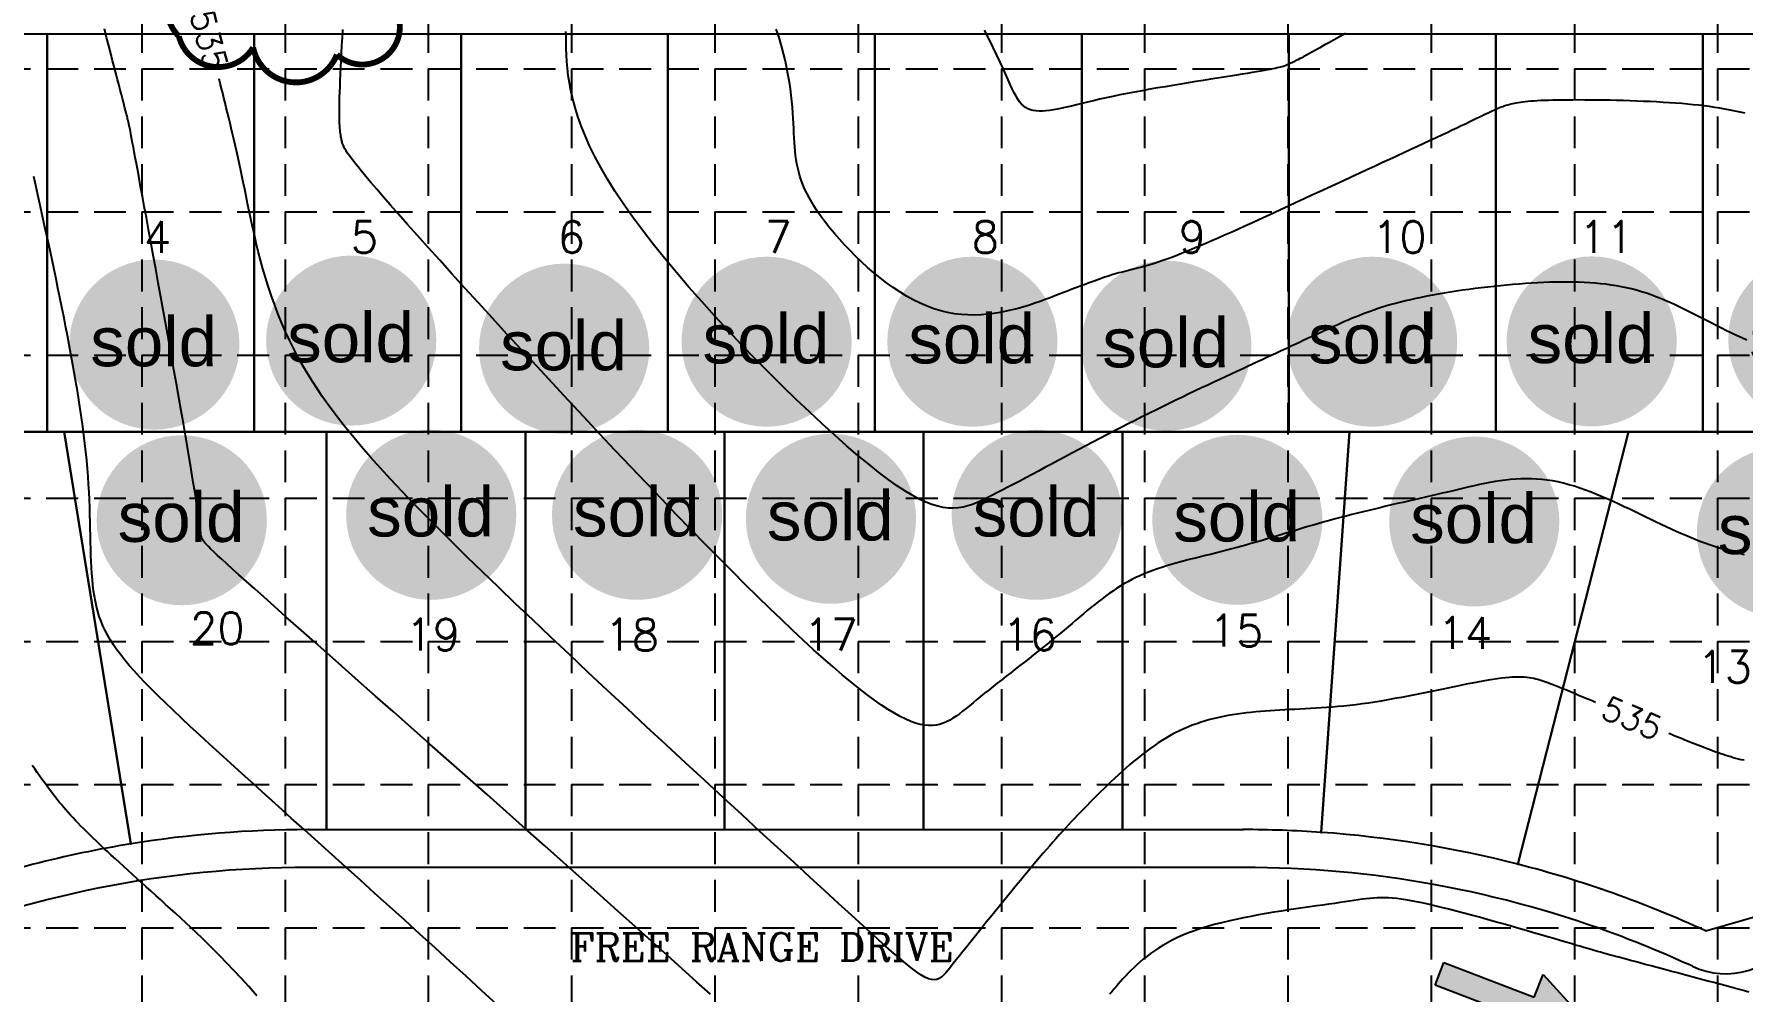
# Model space of a CAD drawing. Header units: inches. Extents: x -2116 to 192, y -2317 to -873.
# Drawn here: x -1420.9 to -991.5, y -1610.9 to -1370.1 of the extents above; entities that cross this region are included whole.
import ezdxf
from ezdxf.enums import TextEntityAlignment as Align

# ---------------------------------------------------------------- set-up
doc = ezdxf.new("R2010")
doc.units = ezdxf.units.IN
doc.header["$LTSCALE"] = 40
doc.header["$MEASUREMENT"] = 0
doc.linetypes.add('DAM', pattern=[0.5, 0.2, -0.1, 0.2])
doc.linetypes.add('DASHED', pattern=[0.75, 0.5, -0.25])
for name, color, linetype in [('1-BC', 7, 'Continuous'), ('1-DAM_TEXT', 7, 'DAM'), ('1-LOTS', 7, 'Continuous'), ('BASE', 7, 'Continuous'), ('grid', 9, 'Continuous'), ('TOPO100_CON', 9, 'Continuous'), ('TOPO100_ICON', 9, 'Continuous')]:
    doc.layers.add(name, color=color, linetype=linetype)
doc.styles.add('PAD_LABEL', font='romanc')
doc.styles.add('ryland', font='ARIAL.TTF', dxfattribs={"height": 25})
doc.styles.add('SEG_LABEL08', font='simplex1')

# ---------------------------------------------------------------- blocks, each defined once
blk = doc.blocks.new('TF')
for p, q in [((0.1612, 0.0201), (0.1612, 0.0601)), ((0.1612, 0.0601), (0.2812, 0.0001)), ((0.0012, -0.0199), (0.0012, 0.0201)), ((0.0012, 0.0201), (0.1612, 0.0201)), ((0.1612, -0.0599), (0.2812, 0.0001)), ((0.1612, -0.0199), (0.0012, -0.0199)), ((0.1612, -0.0199), (0.1612, -0.0599))]:
    blk.add_line(p, q)
for points in [[(0.1612, -0.0599), (0.1612, 0.0601), (0.2812, 0.0001), (0.1612, 0.0601)], [(0.0012, 0.0201), (0.0012, -0.0199), (0.1612, 0.0201), (0.1612, -0.0199)]]:
    blk.add_solid(points)
blk = doc.blocks.new('arrow')
at = {"xscale": 192.0000000000001, "yscale": 192, "zscale": 192, "rotation": 89.54514789520785}
blk.add_blockref('TF', (-0.41, -54), dxfattribs=at)
blk = doc.blocks.new('Sold')
h = blk.add_hatch(color=7)
h.paths.add_polyline_path([(38.78, 18.77, 1), (0.52, 18.77, 1)])
h.paths.add_polyline_path([(2.42, 10.89), (36.59, 10.89), (36.59, 27.86), (2.42, 27.86)], flags=24)
at = {"layer": 'BASE', "color": 7, "style": 'ryland'}
blk.add_text('sold', height=11.127, dxfattribs=at).set_placement((19.5, 13.9), align=Align.CENTER)

msp = doc.modelspace()

# ---------------------------------------------------------------- linework, layer by layer
at = {"layer": '1-BC', "linetype": 'Continuous'}
msp.add_line((-1117.09, -1579.62), (-1352.07, -1579.62), dxfattribs=at)
for centre, radius, start, end in [((-1352.07, -1848.12), 268.5, 90, 112.525), ((-1117.09, -1848.12), 268.5, 69.2509, 90), ((-1117.09, -1848.12), 268.5, 65.1408, 69.2509), ((-995.81, -1586.35), 20, 245.1408, 327.4012)]:
    msp.add_arc(centre, radius, start, end, dxfattribs=at)
at = {"layer": '1-LOTS', "linetype": 'Continuous', "flags": 128}
for points in [[(-1417.67, -1370.12), (-1437.73, -1370.12)], [(-1417.67, -1470.12), (-1417.67, -1370.12)], [(-1417.67, -1370.12), (-1417.67, -1470.12)], [(-1365.66, -1370.12), (-1417.67, -1370.12)], [(-1365.66, -1370.12), (-1365.66, -1470.12)], [(-1365.66, -1470.12), (-1365.66, -1370.12)], [(-1313.65, -1370.12), (-1365.66, -1370.12)], [(-1313.65, -1470.12), (-1313.65, -1370.12)], [(-1313.65, -1370.12), (-1313.65, -1470.12)], [(-1261.64, -1370.12), (-1313.65, -1370.12)], [(-1209.63, -1370.12), (-1261.64, -1370.12)], [(-1261.64, -1470.12), (-1261.64, -1370.12)], [(-1261.64, -1370.12), (-1261.64, -1470.12)], [(-1209.63, -1470.12), (-1209.63, -1370.12)], [(-1209.63, -1370.12), (-1209.63, -1470.12)], [(-1157.61, -1370.12), (-1209.63, -1370.12)], [(-1157.61, -1470.12), (-1157.61, -1370.12)], [(-1157.61, -1370.12), (-1157.61, -1470.12)], [(-1105.6, -1370.12), (-1157.61, -1370.12)], [(-1105.6, -1470.12), (-1105.6, -1370.12)], [(-1105.6, -1370.12), (-1105.6, -1470.12)], [(-1053.59, -1370.12), (-1105.6, -1370.12)], [(-1053.59, -1470.12), (-1053.59, -1370.12)], [(-1053.59, -1370.12), (-1053.59, -1470.12)], [(-1001.58, -1370.12), (-1053.59, -1370.12)], [(-1001.58, -1370.12), (-1001.58, -1470.12)], [(-1001.58, -1470.12), (-1001.58, -1370.12)], [(-948.82, -1370.12), (-1001.58, -1370.12)], [(-1437.73, -1470.12), (-1417.67, -1470.12)], [(-1413.42, -1470.12), (-1437.73, -1470.12)], [(-1417.67, -1470.12), (-1365.66, -1470.12)], [(-1396.61, -1573.71), (-1413.42, -1470.12)], [(-1413.42, -1470.12), (-1396.61, -1573.71)], [(-1347.46, -1470.12), (-1413.42, -1470.12)], [(-1365.66, -1470.12), (-1313.65, -1470.12)], [(-1347.46, -1570.12), (-1347.46, -1470.12)], [(-1347.46, -1470.12), (-1347.46, -1570.12)], [(-1297.46, -1470.12), (-1347.46, -1470.12)], [(-1313.65, -1470.12), (-1261.64, -1470.12)], [(-1297.46, -1570.12), (-1297.46, -1470.12)], [(-1297.46, -1470.12), (-1297.46, -1570.12)], [(-1247.46, -1470.12), (-1297.46, -1470.12)], [(-1261.64, -1470.12), (-1209.63, -1470.12)], [(-1197.46, -1470.12), (-1247.46, -1470.12)], [(-1247.46, -1570.12), (-1247.46, -1470.12)], [(-1247.46, -1470.12), (-1247.46, -1570.12)], [(-1209.63, -1470.12), (-1157.61, -1470.12)], [(-1197.46, -1570.12), (-1197.46, -1470.12)], [(-1197.46, -1470.12), (-1197.46, -1570.12)], [(-1147.46, -1470.12), (-1197.46, -1470.12)], [(-1157.61, -1470.12), (-1105.6, -1470.12)], [(-1090.34, -1470.12), (-1147.46, -1470.12)], [(-1147.46, -1470.12), (-1147.46, -1570.12)], [(-1147.46, -1570.12), (-1147.46, -1470.12)], [(-1105.6, -1470.12), (-1053.59, -1470.12)], [(-1097.46, -1570.81), (-1090.34, -1470.12)], [(-1090.34, -1470.12), (-1097.46, -1570.81)], [(-1020.27, -1470.12), (-1090.34, -1470.12)], [(-1053.59, -1470.12), (-1001.58, -1470.12)], [(-1048.11, -1578.81), (-1020.27, -1470.12)], [(-1020.27, -1470.12), (-1048.11, -1578.81)], [(-940.81, -1470.12), (-1020.27, -1470.12)], [(-1001.58, -1470.12), (-940.81, -1470.12)], [(-1352.07, -1570.12), (-1347.46, -1570.12)], [(-1347.46, -1570.12), (-1297.46, -1570.12)], [(-1297.46, -1570.12), (-1247.46, -1570.12)], [(-1247.46, -1570.12), (-1197.46, -1570.12)], [(-1197.46, -1570.12), (-1147.46, -1570.12)], [(-1147.46, -1570.12), (-1117.09, -1570.12)], [(-1000.87, -1595.58), (-986.59, -1591.43)]]:
    msp.add_lwpolyline(points, dxfattribs=at)
at = {"layer": '1-LOTS', "linetype": 'Continuous'}
for centre, start, end in [((-1352.07, -1848.12), 90, 99.2195), ((-1117.09, -1848.12), 85.9519, 90), ((-1117.09, -1848.12), 75.633, 85.9519), ((-1352.07, -1848.12), 99.2195, 109.5384), ((-1117.09, -1848.12), 65.2886, 75.633)]:
    msp.add_arc(centre, 278, start, end, dxfattribs=at)
for p in [(-1417.67, -1370.12), (-1365.66, -1370.12), (-1313.65, -1370.12), (-1261.64, -1370.12), (-1209.63, -1370.12), (-1157.61, -1370.12), (-1105.6, -1370.12), (-1053.59, -1370.12), (-1001.58, -1370.12), (-1417.67, -1470.12), (-1413.42, -1470.12), (-1365.66, -1470.12), (-1347.46, -1470.12), (-1313.65, -1470.12), (-1297.46, -1470.12), (-1261.64, -1470.12), (-1247.46, -1470.12), (-1209.63, -1470.12), (-1197.46, -1470.12), (-1157.61, -1470.12), (-1147.46, -1470.12), (-1105.6, -1470.12), (-1090.34, -1470.12), (-1053.59, -1470.12), (-1020.27, -1470.12), (-1001.58, -1470.12), (-1352.07, -1570.12), (-1347.46, -1570.12), (-1297.46, -1570.12), (-1247.46, -1570.12), (-1197.46, -1570.12), (-1147.46, -1570.12), (-1117.09, -1570.12), (-1097.46, -1570.81), (-1396.61, -1573.71), (-1048.11, -1578.81), (-1000.87, -1595.58)]:
    msp.add_point(p, dxfattribs=at)
at = {"layer": 'BASE', "color": 170, "const_width": 1.46}
msp.add_lwpolyline([(-1368.13, -1347.59, 0.520567), (-1368.13, -1347.59, 0.765195), (-1384.47, -1355.81, 0.417879), (-1384.57, -1370.61, 0.6649), (-1365.9, -1373.46, 0.744833), (-1344.85, -1375.23, 0.975642), (-1331.73, -1361.68, 0.520567), (-1335, -1345.36, 0.520567), (-1346.97, -1346.44, 0.540264), (-1368.13, -1347.59)], format="xyb", close=True, dxfattribs=at)
at = {"layer": 'grid', "color": 8, "linetype": 'DASHED', "ltscale": 0.4}
for p, q in [((-1393.87, -910.78), (-1393.87, -2278.78)), ((-1357.87, -910.78), (-1357.87, -2278.78)), ((-1321.87, -910.78), (-1321.87, -2278.78)), ((-1285.87, -910.78), (-1285.87, -2278.78)), ((-1249.87, -910.78), (-1249.87, -2278.78)), ((-1213.87, -910.78), (-1213.87, -2278.78)), ((-1177.87, -910.78), (-1177.87, -2278.78)), ((-1141.87, -910.78), (-1141.87, -2278.78)), ((-1105.87, -910.78), (-1105.87, -2278.78)), ((-1069.87, -910.78), (-1069.87, -2278.78)), ((-1033.87, -910.78), (-1033.87, -2278.78)), ((-997.87, -910.78), (-997.87, -2278.78)), ((-2077.87, -1378.78), (154.13, -1378.78)), ((-2077.87, -1414.78), (154.13, -1414.78)), ((-2077.87, -1450.78), (154.13, -1450.78)), ((-2077.87, -1486.78), (154.13, -1486.78)), ((-2077.87, -1522.78), (154.13, -1522.78)), ((-2077.87, -1558.78), (154.13, -1558.78)), ((-2077.87, -1594.78), (154.13, -1594.78))]:
    msp.add_line(p, q, dxfattribs=at)
at = {"layer": 'TOPO100_CON', "color": 35, "linetype": 'Continuous'}
for points in [[(-1250.96, -1611.53), (-1254.44, -1608.4), (-1258.07, -1605.13), (-1261.86, -1601.72), (-1265.8, -1598.16), (-1269.92, -1594.46), (-1274.21, -1590.62), (-1278.64, -1586.65), (-1283.2, -1582.58), (-1287.87, -1578.42), (-1292.61, -1574.2), (-1297.42, -1569.93), (-1302.25, -1565.63), (-1307.1, -1561.33), (-1311.94, -1557.05), (-1316.74, -1552.79), (-1321.48, -1548.6), (-1326.14, -1544.48), (-1330.69, -1540.45), (-1335.12, -1536.53), (-1339.39, -1532.75), (-1343.49, -1529.13), (-1347.39, -1525.68), (-1351.07, -1522.42), (-1354.51, -1519.38), (-1357.67, -1516.58), (-1360.56, -1514.02), (-1363.16, -1511.7), (-1365.5, -1509.61), (-1367.6, -1507.74), (-1369.46, -1506.07), (-1371.1, -1504.59), (-1372.53, -1503.28), (-1373.77, -1502.14), (-1374.84, -1501.15), (-1375.74, -1500.3), (-1376.49, -1499.57), (-1377.11, -1498.95), (-1377.61, -1498.43), (-1378, -1498), (-1378.3, -1497.64), (-1378.52, -1497.34), (-1378.68, -1497.08), (-1378.79, -1496.86), (-1378.86, -1496.66), (-1378.91, -1496.46), (-1378.96, -1496.27), (-1379, -1496.05), (-1379.03, -1495.81), (-1379.07, -1495.52), (-1379.12, -1495.19), (-1379.16, -1494.8), (-1379.22, -1494.33), (-1379.29, -1493.78), (-1379.37, -1493.13), (-1379.47, -1492.38), (-1379.59, -1491.51), (-1379.73, -1490.52), (-1379.9, -1489.38), (-1380.09, -1488.09), (-1380.31, -1486.64), (-1380.56, -1485.02), (-1380.85, -1483.21), (-1381.18, -1481.2), (-1381.54, -1478.99), (-1381.95, -1476.56), (-1382.4, -1473.91), (-1382.89, -1471.05), (-1383.42, -1468.01), (-1383.98, -1464.81), (-1384.57, -1461.47), (-1385.18, -1458.02), (-1385.81, -1454.48), (-1386.46, -1450.87), (-1387.11, -1447.22), (-1387.77, -1443.54), (-1388.43, -1439.88), (-1389.09, -1436.23), (-1389.74, -1432.64), (-1390.38, -1429.12), (-1391.01, -1425.69), (-1391.61, -1422.39), (-1392.19, -1419.22), (-1392.73, -1416.22), (-1393.25, -1413.41), (-1393.72, -1410.81), (-1394.16, -1408.44), (-1394.55, -1406.3), (-1394.91, -1404.36), (-1395.23, -1402.63), (-1395.51, -1401.08), (-1395.77, -1399.71), (-1395.99, -1398.51), (-1396.19, -1397.46), (-1396.36, -1396.55), (-1396.51, -1395.77), (-1396.63, -1395.1), (-1396.74, -1394.55), (-1396.83, -1394.09), (-1396.9, -1393.71), (-1396.96, -1393.41), (-1397.01, -1393.16), (-1397.05, -1392.96), (-1397.09, -1392.8), (-1397.12, -1392.66), (-1397.15, -1392.54), (-1397.17, -1392.42), (-1397.2, -1392.29), (-1397.23, -1392.16), (-1397.27, -1392), (-1397.31, -1391.82), (-1397.37, -1391.6), (-1397.43, -1391.35), (-1397.5, -1391.06), (-1397.59, -1390.71), (-1397.69, -1390.3), (-1397.81, -1389.83), (-1397.95, -1389.29), (-1398.11, -1388.67), (-1398.29, -1387.97), (-1398.5, -1387.18), (-1398.73, -1386.28), (-1398.99, -1385.29), (-1399.28, -1384.18), (-1399.6, -1382.96), (-1399.96, -1381.61), (-1400.35, -1380.13), (-1400.77, -1378.53), (-1401.22, -1376.8), (-1401.69, -1374.96), (-1402.19, -1373.01), (-1402.72, -1370.94), (-1403.26, -1368.78)], [(-991.13, -1501.02), (-992.44, -1500.71), (-993.73, -1500.38), (-994.99, -1500.04), (-996.24, -1499.68), (-997.47, -1499.31), (-998.69, -1498.92), (-999.9, -1498.51), (-1001.1, -1498.08), (-1002.3, -1497.64), (-1003.49, -1497.17), (-1004.69, -1496.69), (-1005.89, -1496.19), (-1007.1, -1495.68), (-1008.31, -1495.14), (-1009.54, -1494.58), (-1010.78, -1494.01), (-1012.04, -1493.41), (-1013.32, -1492.8), (-1014.62, -1492.17), (-1015.93, -1491.53), (-1017.26, -1490.87), (-1018.61, -1490.22), (-1019.96, -1489.56), (-1021.33, -1488.91), (-1022.71, -1488.26), (-1024.09, -1487.62), (-1025.48, -1487), (-1026.87, -1486.4), (-1028.27, -1485.82), (-1029.66, -1485.26), (-1031.06, -1484.74), (-1032.46, -1484.25), (-1033.85, -1483.79), (-1035.23, -1483.38), (-1036.61, -1483.01), (-1037.98, -1482.7), (-1039.34, -1482.43), (-1040.69, -1482.22), (-1042.02, -1482.07), (-1043.35, -1481.96), (-1044.67, -1481.91), (-1045.99, -1481.9), (-1047.3, -1481.93), (-1048.6, -1482), (-1049.9, -1482.11), (-1051.2, -1482.25), (-1052.5, -1482.42), (-1053.8, -1482.62), (-1055.1, -1482.85), (-1056.4, -1483.1), (-1057.71, -1483.37), (-1059.02, -1483.65), (-1060.34, -1483.95), (-1061.67, -1484.26), (-1063.01, -1484.58), (-1064.36, -1484.9), (-1065.72, -1485.22), (-1067.09, -1485.55), (-1068.47, -1485.87), (-1069.87, -1486.19), (-1071.27, -1486.52), (-1072.68, -1486.84), (-1074.1, -1487.17), (-1075.52, -1487.49), (-1076.95, -1487.82), (-1078.38, -1488.15), (-1079.82, -1488.48), (-1081.25, -1488.82), (-1082.69, -1489.16), (-1084.12, -1489.5), (-1085.55, -1489.84), (-1086.98, -1490.19), (-1088.4, -1490.54), (-1089.82, -1490.9), (-1091.22, -1491.26), (-1092.62, -1491.63), (-1094.01, -1492), (-1095.39, -1492.38), (-1096.76, -1492.76), (-1098.12, -1493.15), (-1099.47, -1493.54), (-1100.81, -1493.93), (-1102.15, -1494.33), (-1103.47, -1494.72), (-1104.79, -1495.12), (-1106.1, -1495.52), (-1107.41, -1495.91), (-1108.71, -1496.31), (-1110.01, -1496.7), (-1111.3, -1497.08), (-1112.58, -1497.47), (-1113.87, -1497.84), (-1115.15, -1498.21), (-1116.43, -1498.58), (-1117.7, -1498.94), (-1118.98, -1499.29), (-1120.25, -1499.63), (-1121.53, -1499.96), (-1122.8, -1500.28), (-1124.07, -1500.6), (-1125.34, -1500.91), (-1126.6, -1501.22), (-1127.85, -1501.53), (-1129.1, -1501.84), (-1130.34, -1502.15), (-1131.57, -1502.47), (-1132.78, -1502.79), (-1133.99, -1503.12), (-1135.18, -1503.46), (-1136.36, -1503.81), (-1137.52, -1504.18), (-1138.66, -1504.56), (-1139.79, -1504.95), (-1140.89, -1505.37), (-1141.98, -1505.8), (-1143.04, -1506.26), (-1144.08, -1506.74), (-1145.09, -1507.25), (-1146.09, -1507.78), (-1147.06, -1508.33), (-1148.02, -1508.91), (-1148.96, -1509.51), (-1149.89, -1510.13), (-1150.81, -1510.78), (-1151.73, -1511.44), (-1152.64, -1512.13), (-1153.54, -1512.84), (-1154.45, -1513.56), (-1155.37, -1514.3), (-1156.29, -1515.06), (-1157.22, -1515.83), (-1158.16, -1516.63), (-1159.11, -1517.43), (-1160.08, -1518.25), (-1161.07, -1519.09), (-1162.08, -1519.94), (-1163.11, -1520.8), (-1164.17, -1521.67), (-1165.26, -1522.56), (-1166.36, -1523.45), (-1167.48, -1524.35), (-1168.61, -1525.25), (-1169.76, -1526.16), (-1170.91, -1527.06), (-1172.06, -1527.97), (-1173.22, -1528.88), (-1174.37, -1529.78), (-1175.51, -1530.68), (-1176.65, -1531.57), (-1177.77, -1532.45), (-1178.88, -1533.32), (-1179.96, -1534.17), (-1181.03, -1535.02), (-1182.06, -1535.84), (-1183.07, -1536.65), (-1184.04, -1537.44), (-1184.98, -1538.21), (-1185.88, -1538.96), (-1186.75, -1539.67), (-1187.6, -1540.36), (-1188.42, -1541), (-1189.23, -1541.59), (-1190.04, -1542.13), (-1190.85, -1542.62), (-1191.67, -1543.04), (-1192.51, -1543.39), (-1193.37, -1543.66), (-1194.25, -1543.85), (-1195.18, -1543.95), (-1196.15, -1543.96), (-1197.17, -1543.86), (-1198.25, -1543.66), (-1199.4, -1543.35), (-1200.61, -1542.92), (-1201.91, -1542.37), (-1203.29, -1541.68), (-1204.76, -1540.86), (-1206.33, -1539.9), (-1208.01, -1538.8), (-1209.78, -1537.55), (-1211.65, -1536.17), (-1213.63, -1534.64), (-1215.71, -1532.97), (-1217.89, -1531.16), (-1220.17, -1529.2), (-1222.56, -1527.11), (-1225.05, -1524.87), (-1227.65, -1522.49), (-1230.35, -1519.97), (-1233.15, -1517.31), (-1236.07, -1514.51), (-1239.09, -1511.56), (-1242.21, -1508.48), (-1245.45, -1505.25), (-1248.79, -1501.89), (-1252.24, -1498.38), (-1255.8, -1494.73), (-1259.46, -1490.94), (-1263.22, -1487.03), (-1267.05, -1483.02), (-1270.94, -1478.93), (-1274.88, -1474.77), (-1278.83, -1470.57), (-1282.79, -1466.34), (-1286.74, -1462.11), (-1290.67, -1457.89), (-1294.55, -1453.7), (-1298.36, -1449.57), (-1302.1, -1445.51), (-1305.74, -1441.54), (-1309.27, -1437.68), (-1312.67, -1433.95), (-1315.92, -1430.37), (-1319, -1426.96), (-1321.91, -1423.73), (-1324.61, -1420.72), (-1327.1, -1417.93), (-1329.36, -1415.38), (-1331.39, -1413.06), (-1333.22, -1410.96), (-1334.85, -1409.08), (-1336.29, -1407.39), (-1337.56, -1405.88), (-1338.66, -1404.55), (-1339.61, -1403.37), (-1340.43, -1402.34), (-1341.11, -1401.45), (-1341.68, -1400.67), (-1342.15, -1400.01), (-1342.52, -1399.44), (-1342.82, -1398.96), (-1343.04, -1398.55), (-1343.21, -1398.19), (-1343.33, -1397.89), (-1343.42, -1397.62), (-1343.49, -1397.37), (-1343.55, -1397.14), (-1343.6, -1396.9), (-1343.66, -1396.65), (-1343.72, -1396.39), (-1343.78, -1396.11), (-1343.83, -1395.81), (-1343.89, -1395.48), (-1343.94, -1395.11), (-1343.99, -1394.7), (-1344.04, -1394.25), (-1344.08, -1393.74), (-1344.12, -1393.18), (-1344.15, -1392.56), (-1344.17, -1391.87), (-1344.19, -1391.11), (-1344.2, -1390.27), (-1344.2, -1389.35), (-1344.19, -1388.34), (-1344.18, -1387.23), (-1344.15, -1386.03), (-1344.11, -1384.72), (-1344.06, -1383.3), (-1343.99, -1381.78), (-1343.92, -1380.17), (-1343.84, -1378.46), (-1343.76, -1376.68), (-1343.66, -1374.83), (-1343.57, -1372.91), (-1343.47, -1370.93), (-1343.36, -1368.9)], [(-990.51, -1447.07), (-991.81, -1446.47), (-993.1, -1445.87), (-994.37, -1445.27), (-995.62, -1444.65), (-996.86, -1444.04), (-998.08, -1443.42), (-999.29, -1442.8), (-1000.49, -1442.19), (-1001.67, -1441.58), (-1002.85, -1440.97), (-1004.02, -1440.38), (-1005.19, -1439.79), (-1006.36, -1439.21), (-1007.52, -1438.65), (-1008.69, -1438.1), (-1009.85, -1437.57), (-1011.02, -1437.06), (-1012.2, -1436.57), (-1013.38, -1436.1), (-1014.58, -1435.66), (-1015.78, -1435.24), (-1017, -1434.86), (-1018.23, -1434.5), (-1019.47, -1434.17), (-1020.74, -1433.88), (-1022.02, -1433.61), (-1023.31, -1433.38), (-1024.62, -1433.17), (-1025.94, -1432.99), (-1027.29, -1432.84), (-1028.64, -1432.71), (-1030.02, -1432.61), (-1031.41, -1432.53), (-1032.81, -1432.47), (-1034.23, -1432.44), (-1035.67, -1432.42), (-1037.12, -1432.43), (-1038.59, -1432.45), (-1040.07, -1432.49), (-1041.57, -1432.55), (-1043.08, -1432.62), (-1044.61, -1432.71), (-1046.16, -1432.81), (-1047.72, -1432.93), (-1049.29, -1433.06), (-1050.88, -1433.2), (-1052.47, -1433.35), (-1054.06, -1433.51), (-1055.65, -1433.69), (-1057.25, -1433.87), (-1058.83, -1434.07), (-1060.41, -1434.28), (-1061.97, -1434.5), (-1063.53, -1434.72), (-1065.06, -1434.96), (-1066.57, -1435.21), (-1068.06, -1435.46), (-1069.53, -1435.72), (-1070.96, -1436), (-1072.36, -1436.28), (-1073.73, -1436.56), (-1075.05, -1436.86), (-1076.34, -1437.16), (-1077.58, -1437.47), (-1078.78, -1437.79), (-1079.94, -1438.11), (-1081.06, -1438.44), (-1082.15, -1438.77), (-1083.2, -1439.11), (-1084.22, -1439.46), (-1085.22, -1439.81), (-1086.19, -1440.16), (-1087.14, -1440.52), (-1088.06, -1440.89), (-1088.97, -1441.25), (-1089.86, -1441.63), (-1090.74, -1442), (-1091.61, -1442.38), (-1092.47, -1442.76), (-1093.32, -1443.15), (-1094.17, -1443.53), (-1095.01, -1443.92), (-1095.86, -1444.32), (-1096.71, -1444.71), (-1097.57, -1445.11), (-1098.43, -1445.51), (-1099.3, -1445.91), (-1100.19, -1446.32), (-1101.08, -1446.74), (-1101.99, -1447.16), (-1102.92, -1447.59), (-1103.86, -1448.03), (-1104.83, -1448.48), (-1105.81, -1448.94), (-1106.83, -1449.41), (-1107.86, -1449.89), (-1108.93, -1450.39), (-1110.03, -1450.89), (-1111.15, -1451.42), (-1112.31, -1451.96), (-1113.51, -1452.51), (-1114.74, -1453.09), (-1116.02, -1453.68), (-1117.33, -1454.29), (-1118.69, -1454.92), (-1120.08, -1455.56), (-1121.5, -1456.23), (-1122.97, -1456.91), (-1124.46, -1457.61), (-1125.98, -1458.33), (-1127.54, -1459.06), (-1129.12, -1459.81), (-1130.73, -1460.57), (-1132.36, -1461.35), (-1134.01, -1462.14), (-1135.68, -1462.95), (-1137.37, -1463.77), (-1139.07, -1464.61), (-1140.8, -1465.46), (-1142.53, -1466.32), (-1144.27, -1467.2), (-1146.03, -1468.08), (-1147.79, -1468.98), (-1149.56, -1469.89), (-1151.33, -1470.81), (-1153.1, -1471.74), (-1154.87, -1472.67), (-1156.63, -1473.6), (-1158.38, -1474.53), (-1160.12, -1475.46), (-1161.85, -1476.38), (-1163.55, -1477.29), (-1165.24, -1478.2), (-1166.9, -1479.09), (-1168.54, -1479.97), (-1170.14, -1480.82), (-1171.72, -1481.66), (-1173.25, -1482.48), (-1174.75, -1483.27), (-1176.21, -1484.03), (-1177.62, -1484.77), (-1178.98, -1485.47), (-1180.29, -1486.14), (-1181.56, -1486.77), (-1182.78, -1487.35), (-1183.97, -1487.87), (-1185.14, -1488.33), (-1186.3, -1488.71), (-1187.48, -1489), (-1188.67, -1489.2), (-1189.89, -1489.29), (-1191.15, -1489.26), (-1192.46, -1489.1), (-1193.84, -1488.8), (-1195.3, -1488.36), (-1196.85, -1487.75), (-1198.5, -1486.98), (-1200.27, -1486.03), (-1202.16, -1484.9), (-1204.18, -1483.56), (-1206.36, -1482.01), (-1208.7, -1480.25), (-1211.21, -1478.26), (-1213.9, -1476.03), (-1216.75, -1473.58), (-1219.75, -1470.93), (-1222.87, -1468.1), (-1226.1, -1465.1), (-1229.41, -1461.95), (-1232.78, -1458.67), (-1236.19, -1455.29), (-1239.62, -1451.81), (-1243.06, -1448.26), (-1246.47, -1444.65), (-1249.84, -1441), (-1253.16, -1437.34), (-1256.39, -1433.67), (-1259.51, -1430.03), (-1262.52, -1426.42), (-1265.38, -1422.86), (-1268.08, -1419.38), (-1270.6, -1415.99), (-1272.91, -1412.71), (-1275, -1409.55), (-1276.87, -1406.52), (-1278.55, -1403.61), (-1280.03, -1400.81), (-1281.34, -1398.14), (-1282.47, -1395.57), (-1283.46, -1393.11), (-1284.29, -1390.76), (-1285, -1388.5), (-1285.58, -1386.35), (-1286.05, -1384.29), (-1286.43, -1382.32), (-1286.72, -1380.44), (-1286.93, -1378.64), (-1287.08, -1376.93), (-1287.18, -1375.29), (-1287.24, -1373.72), (-1287.26, -1372.23), (-1287.27, -1370.81), (-1287.28, -1369.45)], [(-990.95, -1389.98), (-992.22, -1389.69), (-993.49, -1389.41), (-994.75, -1389.16), (-996.02, -1388.93), (-997.3, -1388.71), (-998.59, -1388.5), (-999.9, -1388.31), (-1001.23, -1388.14), (-1002.59, -1387.97), (-1003.99, -1387.82), (-1005.42, -1387.68), (-1006.89, -1387.55), (-1008.42, -1387.44), (-1009.98, -1387.33), (-1011.58, -1387.23), (-1013.21, -1387.13), (-1014.86, -1387.05), (-1016.53, -1386.98), (-1018.2, -1386.91), (-1019.89, -1386.85), (-1021.57, -1386.8), (-1023.24, -1386.76), (-1024.89, -1386.72), (-1026.53, -1386.69), (-1028.14, -1386.67), (-1029.71, -1386.66), (-1031.25, -1386.65), (-1032.73, -1386.64), (-1034.17, -1386.65), (-1035.54, -1386.66), (-1036.85, -1386.67), (-1038.09, -1386.69), (-1039.26, -1386.71), (-1040.34, -1386.74), (-1041.36, -1386.77), (-1042.31, -1386.81), (-1043.2, -1386.86), (-1044.03, -1386.91), (-1044.8, -1386.96), (-1045.52, -1387.02), (-1046.19, -1387.09), (-1046.82, -1387.16), (-1047.41, -1387.23), (-1047.96, -1387.32), (-1048.48, -1387.4), (-1048.96, -1387.5), (-1049.42, -1387.6), (-1049.86, -1387.7), (-1050.28, -1387.82), (-1050.69, -1387.93), (-1051.09, -1388.06), (-1051.47, -1388.19), (-1051.86, -1388.32), (-1052.25, -1388.47), (-1052.64, -1388.62), (-1053.04, -1388.79), (-1053.46, -1388.97), (-1053.89, -1389.16), (-1054.35, -1389.37), (-1054.84, -1389.6), (-1055.36, -1389.84), (-1055.92, -1390.11), (-1056.52, -1390.39), (-1057.16, -1390.71), (-1057.86, -1391.04), (-1058.62, -1391.41), (-1059.43, -1391.8), (-1060.31, -1392.23), (-1061.25, -1392.68), (-1062.28, -1393.17), (-1063.38, -1393.7), (-1064.56, -1394.26), (-1065.83, -1394.86), (-1067.18, -1395.49), (-1068.61, -1396.16), (-1070.11, -1396.86), (-1071.67, -1397.59), (-1073.3, -1398.35), (-1074.99, -1399.13), (-1076.73, -1399.94), (-1078.52, -1400.76), (-1080.35, -1401.61), (-1082.21, -1402.47), (-1084.11, -1403.35), (-1086.04, -1404.24), (-1087.98, -1405.13), (-1089.95, -1406.04), (-1091.92, -1406.95), (-1093.91, -1407.87), (-1095.89, -1408.78), (-1097.88, -1409.7), (-1099.85, -1410.61), (-1101.81, -1411.52), (-1103.76, -1412.42), (-1105.68, -1413.31), (-1107.59, -1414.19), (-1109.47, -1415.06), (-1111.33, -1415.91), (-1113.16, -1416.75), (-1114.96, -1417.58), (-1116.72, -1418.38), (-1118.45, -1419.17), (-1120.14, -1419.93), (-1121.79, -1420.67), (-1123.4, -1421.38), (-1124.96, -1422.06), (-1126.47, -1422.72), (-1127.93, -1423.35), (-1129.34, -1423.94), (-1130.69, -1424.5), (-1131.99, -1425.03), (-1133.22, -1425.52), (-1134.39, -1425.97), (-1135.5, -1426.39), (-1136.55, -1426.77), (-1137.55, -1427.11), (-1138.5, -1427.43), (-1139.4, -1427.73), (-1140.26, -1427.99), (-1141.08, -1428.24), (-1141.86, -1428.47), (-1142.6, -1428.67), (-1143.32, -1428.87), (-1144, -1429.05), (-1144.67, -1429.21), (-1145.31, -1429.38), (-1145.93, -1429.53), (-1146.54, -1429.68), (-1147.14, -1429.83), (-1147.73, -1429.98), (-1148.32, -1430.14), (-1148.91, -1430.3), (-1149.49, -1430.46), (-1150.08, -1430.64), (-1150.68, -1430.83), (-1151.29, -1431.02), (-1151.91, -1431.23), (-1152.55, -1431.44), (-1153.2, -1431.67), (-1153.87, -1431.91), (-1154.57, -1432.17), (-1155.29, -1432.43), (-1156.04, -1432.71), (-1156.82, -1433), (-1157.63, -1433.31), (-1158.48, -1433.64), (-1159.36, -1433.97), (-1160.29, -1434.33), (-1161.26, -1434.7), (-1162.28, -1435.09), (-1163.35, -1435.5), (-1164.46, -1435.93), (-1165.63, -1436.37), (-1166.85, -1436.83), (-1168.12, -1437.29), (-1169.44, -1437.75), (-1170.8, -1438.2), (-1172.2, -1438.64), (-1173.64, -1439.05), (-1175.12, -1439.43), (-1176.63, -1439.78), (-1178.18, -1440.08), (-1179.75, -1440.33), (-1181.35, -1440.53), (-1182.97, -1440.65), (-1184.62, -1440.71), (-1186.28, -1440.69), (-1187.96, -1440.58), (-1189.66, -1440.38), (-1191.37, -1440.08), (-1193.08, -1439.67), (-1194.81, -1439.15), (-1196.54, -1438.51), (-1198.26, -1437.76), (-1199.99, -1436.9), (-1201.7, -1435.95), (-1203.4, -1434.91), (-1205.08, -1433.8), (-1206.73, -1432.61), (-1208.36, -1431.37), (-1209.95, -1430.07), (-1211.51, -1428.73), (-1213.02, -1427.35), (-1214.49, -1425.95), (-1215.9, -1424.53), (-1217.26, -1423.1), (-1218.56, -1421.67), (-1219.79, -1420.25), (-1220.95, -1418.84), (-1222.03, -1417.46), (-1223.04, -1416.11), (-1223.95, -1414.81), (-1224.79, -1413.55), (-1225.53, -1412.34), (-1226.2, -1411.17), (-1226.79, -1410.04), (-1227.31, -1408.94), (-1227.77, -1407.86), (-1228.17, -1406.8), (-1228.51, -1405.76), (-1228.8, -1404.72), (-1229.05, -1403.7), (-1229.26, -1402.67), (-1229.43, -1401.63), (-1229.57, -1400.59), (-1229.68, -1399.52), (-1229.78, -1398.44), (-1229.86, -1397.33), (-1229.92, -1396.19), (-1229.99, -1395.02), (-1230.05, -1393.8), (-1230.11, -1392.54), (-1230.19, -1391.22), (-1230.28, -1389.85), (-1230.39, -1388.43), (-1230.52, -1386.95), (-1230.69, -1385.42), (-1230.89, -1383.82), (-1231.13, -1382.17), (-1231.42, -1380.46), (-1231.76, -1378.69), (-1232.15, -1376.85), (-1232.61, -1374.95), (-1233.14, -1372.99), (-1233.74, -1370.96), (-1234.42, -1368.86)], [(-1091.4, -1369.95), (-1092.88, -1370.77), (-1094.26, -1371.53), (-1095.55, -1372.24), (-1096.72, -1372.89), (-1097.8, -1373.49), (-1098.77, -1374.02), (-1099.66, -1374.51), (-1100.46, -1374.95), (-1101.18, -1375.34), (-1101.82, -1375.69), (-1102.39, -1376), (-1102.9, -1376.27), (-1103.35, -1376.51), (-1103.75, -1376.72), (-1104.09, -1376.9), (-1104.4, -1377.05), (-1104.66, -1377.19), (-1104.89, -1377.3), (-1105.1, -1377.4), (-1105.28, -1377.49), (-1105.44, -1377.57), (-1105.6, -1377.64), (-1105.74, -1377.71), (-1105.89, -1377.78), (-1106.04, -1377.84), (-1106.2, -1377.91), (-1106.38, -1377.98), (-1106.58, -1378.06), (-1106.81, -1378.13), (-1107.07, -1378.21), (-1107.36, -1378.3), (-1107.71, -1378.39), (-1108.1, -1378.48), (-1108.55, -1378.59), (-1109.06, -1378.7), (-1109.64, -1378.82), (-1110.29, -1378.95), (-1111.02, -1379.09), (-1111.84, -1379.24), (-1112.74, -1379.4), (-1113.74, -1379.57), (-1114.85, -1379.76), (-1116.06, -1379.96), (-1117.38, -1380.17), (-1118.8, -1380.4), (-1120.32, -1380.64), (-1121.92, -1380.89), (-1123.6, -1381.16), (-1125.34, -1381.44), (-1127.14, -1381.72), (-1128.99, -1382.02), (-1130.88, -1382.32), (-1132.8, -1382.64), (-1134.74, -1382.96), (-1136.69, -1383.29), (-1138.63, -1383.62), (-1140.58, -1383.96), (-1142.5, -1384.31), (-1144.4, -1384.66), (-1146.26, -1385.02), (-1148.07, -1385.38), (-1149.84, -1385.74), (-1151.53, -1386.1), (-1153.16, -1386.46), (-1154.72, -1386.82), (-1156.2, -1387.18), (-1157.62, -1387.52), (-1158.97, -1387.85), (-1160.25, -1388.16), (-1161.47, -1388.44), (-1162.63, -1388.7), (-1163.73, -1388.93), (-1164.77, -1389.12), (-1165.76, -1389.27), (-1166.68, -1389.37), (-1167.56, -1389.43), (-1168.38, -1389.44), (-1169.15, -1389.39), (-1169.87, -1389.28), (-1170.55, -1389.1), (-1171.17, -1388.86), (-1171.76, -1388.54), (-1172.3, -1388.15), (-1172.8, -1387.67), (-1173.27, -1387.11), (-1173.73, -1386.45), (-1174.18, -1385.7), (-1174.63, -1384.84), (-1175.11, -1383.86), (-1175.61, -1382.77), (-1176.15, -1381.56), (-1176.75, -1380.22), (-1177.41, -1378.74), (-1178.15, -1377.11), (-1178.97, -1375.34), (-1179.9, -1373.42), (-1180.94, -1371.33), (-1182.1, -1369.08)], [(-1304.58, -1614.19), (-1308.48, -1610.58), (-1312.38, -1606.99), (-1316.28, -1603.42), (-1320.15, -1599.88), (-1323.99, -1596.38), (-1327.8, -1592.92), (-1331.57, -1589.51), (-1335.28, -1586.15), (-1338.95, -1582.84), (-1342.56, -1579.59), (-1346.1, -1576.4), (-1349.57, -1573.27), (-1352.98, -1570.21), (-1356.3, -1567.23), (-1359.53, -1564.32), (-1362.67, -1561.48), (-1365.72, -1558.73), (-1368.67, -1556.07), (-1371.51, -1553.49), (-1374.23, -1551.01), (-1376.84, -1548.62), (-1379.32, -1546.34), (-1381.68, -1544.15), (-1383.89, -1542.08), (-1385.98, -1540.11), (-1387.92, -1538.25), (-1389.74, -1536.48), (-1391.42, -1534.8), (-1392.99, -1533.2), (-1394.44, -1531.68), (-1395.78, -1530.22), (-1397.02, -1528.83), (-1398.15, -1527.48), (-1399.18, -1526.18), (-1400.13, -1524.92), (-1400.98, -1523.68), (-1401.76, -1522.47), (-1402.45, -1521.28), (-1403.07, -1520.09), (-1403.63, -1518.9), (-1404.12, -1517.71), (-1404.55, -1516.5), (-1404.92, -1515.28), (-1405.25, -1514.02), (-1405.54, -1512.73), (-1405.78, -1511.4), (-1405.99, -1510.04), (-1406.16, -1508.64), (-1406.3, -1507.2), (-1406.42, -1505.73), (-1406.52, -1504.22), (-1406.59, -1502.68), (-1406.65, -1501.1), (-1406.7, -1499.48), (-1406.74, -1497.83), (-1406.78, -1496.14), (-1406.82, -1494.42), (-1406.86, -1492.66), (-1406.9, -1490.86), (-1406.96, -1489.02), (-1407.03, -1487.15), (-1407.12, -1485.24), (-1407.23, -1483.3), (-1407.36, -1481.31), (-1407.52, -1479.3), (-1407.71, -1477.24), (-1407.93, -1475.16), (-1408.17, -1473.04), (-1408.43, -1470.89), (-1408.72, -1468.72), (-1409.02, -1466.51), (-1409.35, -1464.29), (-1409.7, -1462.04), (-1410.06, -1459.77), (-1410.44, -1457.48), (-1410.84, -1455.18), (-1411.25, -1452.86), (-1411.68, -1450.53), (-1412.12, -1448.18), (-1412.57, -1445.83), (-1413.03, -1443.47), (-1413.49, -1441.1), (-1413.97, -1438.73), (-1414.45, -1436.35), (-1414.94, -1433.98), (-1415.43, -1431.6), (-1415.93, -1429.23), (-1416.43, -1426.86), (-1416.93, -1424.49), (-1417.44, -1422.13), (-1417.95, -1419.78), (-1418.46, -1417.43), (-1418.97, -1415.09), (-1419.48, -1412.77), (-1419.99, -1410.46), (-1420.5, -1408.16), (-1421, -1405.87)], [(-1364.93, -1611.89), (-1366.98, -1609.61), (-1368.92, -1607.48), (-1370.76, -1605.51), (-1372.51, -1603.67), (-1374.17, -1601.95), (-1375.75, -1600.35), (-1377.26, -1598.84), (-1378.72, -1597.43), (-1380.12, -1596.09), (-1381.47, -1594.81), (-1382.79, -1593.58), (-1384.09, -1592.38), (-1385.36, -1591.22), (-1386.63, -1590.06), (-1387.88, -1588.93), (-1389.12, -1587.8), (-1390.35, -1586.69), (-1391.56, -1585.6), (-1392.75, -1584.52), (-1393.93, -1583.46), (-1395.08, -1582.42), (-1396.22, -1581.39), (-1397.33, -1580.38), (-1398.42, -1579.39), (-1399.48, -1578.43), (-1400.52, -1577.48), (-1401.53, -1576.55), (-1402.51, -1575.64), (-1403.46, -1574.76), (-1404.38, -1573.9), (-1405.27, -1573.06), (-1406.12, -1572.25), (-1406.94, -1571.46), (-1407.72, -1570.69), (-1408.47, -1569.95), (-1409.18, -1569.23), (-1409.87, -1568.52), (-1410.53, -1567.83), (-1411.16, -1567.15), (-1411.78, -1566.48), (-1412.37, -1565.82), (-1412.95, -1565.16), (-1413.52, -1564.5), (-1414.07, -1563.84), (-1414.62, -1563.18), (-1415.16, -1562.51), (-1415.69, -1561.83), (-1416.23, -1561.13), (-1416.77, -1560.43), (-1417.31, -1559.7), (-1417.86, -1558.96), (-1418.41, -1558.19), (-1418.99, -1557.4), (-1419.57, -1556.57), (-1420.17, -1555.73), (-1420.79, -1554.86), (-1421.42, -1553.96)], [(-990, -1610.96), (-991.66, -1610.52), (-993.39, -1610.06), (-995.16, -1609.58), (-996.97, -1609.09), (-998.81, -1608.6), (-1000.66, -1608.11), (-1002.52, -1607.61), (-1004.37, -1607.12), (-1006.19, -1606.63), (-1007.98, -1606.15), (-1009.73, -1605.68), (-1011.43, -1605.23), (-1013.05, -1604.8), (-1014.6, -1604.39), (-1016.05, -1604), (-1017.4, -1603.64), (-1018.64, -1603.31), (-1019.78, -1603.01), (-1020.82, -1602.73), (-1021.79, -1602.47), (-1022.69, -1602.23), (-1023.53, -1602), (-1024.33, -1601.79), (-1025.09, -1601.58), (-1025.84, -1601.37), (-1026.58, -1601.17), (-1027.32, -1600.96), (-1028.07, -1600.74), (-1028.85, -1600.52), (-1029.67, -1600.28), (-1030.54, -1600.03), (-1031.47, -1599.76), (-1032.48, -1599.47), (-1033.57, -1599.15), (-1034.75, -1598.8), (-1036.05, -1598.41), (-1037.47, -1597.99), (-1038.99, -1597.54), (-1040.61, -1597.07), (-1042.32, -1596.56), (-1044.1, -1596.04), (-1045.95, -1595.5), (-1047.85, -1594.95), (-1049.79, -1594.39), (-1051.76, -1593.83), (-1053.75, -1593.27), (-1055.74, -1592.71), (-1057.73, -1592.16), (-1059.71, -1591.62), (-1061.65, -1591.1), (-1063.56, -1590.6), (-1065.42, -1590.12), (-1067.22, -1589.68), (-1068.95, -1589.26), (-1070.59, -1588.88), (-1072.13, -1588.54), (-1073.57, -1588.25), (-1074.92, -1588), (-1076.18, -1587.78), (-1077.36, -1587.61), (-1078.47, -1587.48), (-1079.53, -1587.38), (-1080.55, -1587.31), (-1081.52, -1587.28), (-1082.48, -1587.27), (-1083.41, -1587.3), (-1084.34, -1587.34), (-1085.28, -1587.42), (-1086.23, -1587.51), (-1087.2, -1587.63), (-1088.21, -1587.77), (-1089.27, -1587.92), (-1090.38, -1588.08), (-1091.55, -1588.26), (-1092.81, -1588.46), (-1094.14, -1588.66), (-1095.57, -1588.87), (-1097.09, -1589.08), (-1098.69, -1589.31), (-1100.35, -1589.55), (-1102.08, -1589.8), (-1103.86, -1590.06), (-1105.68, -1590.33), (-1107.54, -1590.62), (-1109.42, -1590.92), (-1111.32, -1591.24), (-1113.22, -1591.58), (-1115.13, -1591.94), (-1117.03, -1592.31), (-1118.91, -1592.7), (-1120.76, -1593.12), (-1122.58, -1593.56), (-1124.35, -1594.02), (-1126.07, -1594.5), (-1127.73, -1595.01), (-1129.31, -1595.54), (-1130.82, -1596.1), (-1132.26, -1596.69), (-1133.62, -1597.29), (-1134.91, -1597.92), (-1136.13, -1598.57), (-1137.29, -1599.23), (-1138.38, -1599.9), (-1139.42, -1600.59), (-1140.41, -1601.29), (-1141.34, -1601.99), (-1142.22, -1602.7), (-1143.06, -1603.42), (-1143.86, -1604.13), (-1144.61, -1604.84), (-1145.33, -1605.55), (-1146.02, -1606.26), (-1146.67, -1606.96), (-1147.3, -1607.64), (-1147.9, -1608.32), (-1148.49, -1608.98), (-1149.05, -1609.63), (-1149.6, -1610.27), (-1150.14, -1610.89), (-1150.67, -1611.51)]]:
    msp.add_lwpolyline(points, dxfattribs=at)
at = {"layer": 'TOPO100_ICON', "color": 35, "linetype": 'Continuous', "flags": 128}
for points in [[(-1028.59, -1538.13), (-1029.22, -1537.86), (-1029.85, -1537.59), (-1030.49, -1537.32), (-1031.12, -1537.06), (-1031.75, -1536.79), (-1032.37, -1536.53), (-1033, -1536.27), (-1033.62, -1536.01), (-1034.23, -1535.75), (-1034.84, -1535.5), (-1035.44, -1535.25), (-1036.04, -1535.01), (-1036.63, -1534.77), (-1037.21, -1534.53), (-1037.78, -1534.3), (-1038.34, -1534.08), (-1038.9, -1533.86), (-1039.44, -1533.65), (-1039.98, -1533.44), (-1040.5, -1533.24), (-1041.01, -1533.05), (-1041.52, -1532.87), (-1042.02, -1532.7), (-1042.52, -1532.54), (-1043.03, -1532.39), (-1043.55, -1532.25), (-1044.08, -1532.13), (-1044.63, -1532.03), (-1045.21, -1531.94), (-1045.81, -1531.87), (-1046.45, -1531.81), (-1047.12, -1531.78), (-1047.84, -1531.77), (-1048.6, -1531.77), (-1049.41, -1531.81), (-1050.27, -1531.86), (-1051.19, -1531.95), (-1052.18, -1532.05), (-1053.23, -1532.19), (-1054.36, -1532.36), (-1055.56, -1532.55), (-1056.83, -1532.77), (-1058.17, -1533.02), (-1059.57, -1533.28), (-1061.02, -1533.57), (-1062.52, -1533.87), (-1064.06, -1534.19), (-1065.65, -1534.51), (-1067.26, -1534.85), (-1068.9, -1535.19), (-1070.57, -1535.53), (-1072.25, -1535.87), (-1073.94, -1536.21), (-1075.64, -1536.55), (-1077.34, -1536.87), (-1079.03, -1537.19), (-1080.71, -1537.49), (-1082.38, -1537.78), (-1084.02, -1538.04), (-1085.63, -1538.29), (-1087.22, -1538.51), (-1088.77, -1538.7), (-1090.29, -1538.88), (-1091.79, -1539.04), (-1093.25, -1539.18), (-1094.69, -1539.3), (-1096.1, -1539.42), (-1097.49, -1539.51), (-1098.86, -1539.6), (-1100.21, -1539.68), (-1101.53, -1539.76), (-1102.84, -1539.82), (-1104.13, -1539.89), (-1105.4, -1539.95), (-1106.65, -1540.02), (-1107.9, -1540.08), (-1109.13, -1540.15), (-1110.35, -1540.23), (-1111.55, -1540.31), (-1112.75, -1540.41), (-1113.94, -1540.51), (-1115.13, -1540.63), (-1116.3, -1540.76), (-1117.47, -1540.9), (-1118.63, -1541.07), (-1119.79, -1541.25), (-1120.93, -1541.44), (-1122.07, -1541.66), (-1123.21, -1541.91), (-1124.33, -1542.17), (-1125.46, -1542.46), (-1126.57, -1542.77), (-1127.68, -1543.12), (-1128.78, -1543.49), (-1129.88, -1543.89), (-1130.97, -1544.32), (-1132.05, -1544.79), (-1133.13, -1545.29), (-1134.21, -1545.82), (-1135.27, -1546.4), (-1136.34, -1547), (-1137.4, -1547.65), (-1138.45, -1548.33), (-1139.49, -1549.04), (-1140.53, -1549.77), (-1141.56, -1550.53), (-1142.58, -1551.32), (-1143.58, -1552.12), (-1144.58, -1552.94), (-1145.57, -1553.78), (-1146.55, -1554.63), (-1147.51, -1555.49), (-1148.46, -1556.36), (-1149.4, -1557.23), (-1150.32, -1558.1), (-1151.23, -1558.97), (-1152.12, -1559.84), (-1153, -1560.7), (-1153.86, -1561.56), (-1154.7, -1562.4), (-1155.52, -1563.23), (-1156.33, -1564.05), (-1157.13, -1564.86), (-1157.91, -1565.67), (-1158.69, -1566.48), (-1159.46, -1567.29), (-1160.22, -1568.1), (-1160.99, -1568.92), (-1161.76, -1569.75), (-1162.53, -1570.59), (-1163.31, -1571.46), (-1164.1, -1572.34), (-1164.91, -1573.24), (-1165.72, -1574.17), (-1166.56, -1575.13), (-1167.41, -1576.12), (-1168.29, -1577.14), (-1169.19, -1578.2), (-1170.12, -1579.31), (-1171.08, -1580.46), (-1172.07, -1581.65), (-1173.09, -1582.88), (-1174.13, -1584.15), (-1175.19, -1585.44), (-1176.26, -1586.76), (-1177.34, -1588.09), (-1178.42, -1589.43), (-1179.51, -1590.77), (-1180.58, -1592.11), (-1181.65, -1593.43), (-1182.7, -1594.74), (-1183.73, -1596.03), (-1184.73, -1597.28), (-1185.7, -1598.5), (-1186.64, -1599.68), (-1187.54, -1600.81), (-1188.39, -1601.88), (-1189.19, -1602.89), (-1189.94, -1603.83), (-1190.63, -1604.69), (-1191.25, -1605.48), (-1191.84, -1606.17), (-1192.39, -1606.76), (-1192.94, -1607.24), (-1193.49, -1607.6), (-1194.08, -1607.83), (-1194.71, -1607.91), (-1195.4, -1607.85), (-1196.18, -1607.62), (-1197.06, -1607.23), (-1198.06, -1606.65), (-1199.2, -1605.88), (-1200.5, -1604.91), (-1201.97, -1603.73), (-1203.64, -1602.32), (-1205.52, -1600.69), (-1207.63, -1598.81), (-1209.99, -1596.68), (-1212.62, -1594.3), (-1215.54, -1591.64), (-1218.75, -1588.7), (-1222.24, -1585.51), (-1225.99, -1582.08), (-1229.97, -1578.43), (-1234.15, -1574.6), (-1238.52, -1570.59), (-1243.03, -1566.44), (-1247.68, -1562.16), (-1252.42, -1557.78), (-1257.25, -1553.31), (-1262.12, -1548.79), (-1267.03, -1544.24), (-1271.94, -1539.67), (-1276.82, -1535.11), (-1281.66, -1530.58), (-1286.42, -1526.1), (-1291.08, -1521.7), (-1295.62, -1517.4), (-1300.01, -1513.22), (-1304.23, -1509.18), (-1308.25, -1505.3), (-1312.07, -1501.57), (-1315.71, -1498), (-1319.17, -1494.57), (-1322.45, -1491.26), (-1325.56, -1488.08), (-1328.5, -1485.02), (-1331.28, -1482.06), (-1333.91, -1479.2), (-1336.39, -1476.43), (-1338.73, -1473.75), (-1340.93, -1471.13), (-1343, -1468.58), (-1344.95, -1466.09), (-1346.77, -1463.65), (-1348.48, -1461.25), (-1350.09, -1458.88), (-1351.59, -1456.53), (-1353, -1454.2), (-1354.31, -1451.87), (-1355.54, -1449.55), (-1356.69, -1447.23), (-1357.76, -1444.91), (-1358.76, -1442.6), (-1359.69, -1440.3), (-1360.55, -1438.02), (-1361.35, -1435.75), (-1362.1, -1433.5), (-1362.79, -1431.27), (-1363.43, -1429.07), (-1364.03, -1426.89), (-1364.59, -1424.75), (-1365.1, -1422.63), (-1365.59, -1420.56), (-1366.04, -1418.52), (-1366.47, -1416.53), (-1366.88, -1414.59), (-1367.27, -1412.69), (-1367.64, -1410.84), (-1368.01, -1409.05), (-1368.37, -1407.31), (-1368.72, -1405.62), (-1369.07, -1403.99), (-1369.41, -1402.41), (-1369.75, -1400.87), (-1370.08, -1399.38), (-1370.41, -1397.92), (-1370.74, -1396.5), (-1371.06, -1395.12), (-1371.38, -1393.76), (-1371.69, -1392.44), (-1372.01, -1391.14), (-1372.32, -1389.87), (-1372.63, -1388.61), (-1372.93, -1387.37), (-1373.24, -1386.15), (-1373.54, -1384.93), (-1373.85, -1383.73), (-1374.15, -1382.53), (-1374.45, -1381.33)], [(-991.2, -1552.69), (-991.92, -1552.53), (-992.61, -1552.37), (-993.28, -1552.2), (-993.94, -1552.03), (-994.58, -1551.84), (-995.21, -1551.65), (-995.83, -1551.46), (-996.45, -1551.25), (-997.08, -1551.05), (-997.7, -1550.83), (-998.33, -1550.61), (-998.96, -1550.38), (-999.6, -1550.15), (-1000.24, -1549.91), (-1000.89, -1549.67), (-1001.53, -1549.42), (-1002.19, -1549.17), (-1002.84, -1548.92), (-1003.49, -1548.66), (-1004.15, -1548.4), (-1004.81, -1548.13), (-1005.47, -1547.86), (-1006.14, -1547.59), (-1006.8, -1547.32), (-1007.47, -1547.05), (-1008.13, -1546.78), (-1008.8, -1546.5), (-1009.47, -1546.23), (-1010.14, -1545.95)]]:
    msp.add_lwpolyline(points, dxfattribs=at)

# ---------------------------------------------------------------- block references
at = {"color": 200, "xscale": 1.117884993374901, "yscale": 1.117884993374901, "zscale": 1.117884993374901}
for p in [(-995.78, -1467.77), (-1412.68, -1469.14), (-1363.21, -1468.13), (-1309.7, -1470.15), (-1258.82, -1468.41), (-1207.11, -1468.41), (-1158.37, -1469.41), (-1106.66, -1468.41), (-1051.48, -1468.34), (-1405.79, -1513.3), (-1343.1, -1511.94), (-1291.38, -1511.94), (-1242.65, -1512.94), (-1190.94, -1511.94), (-1140.53, -1513.2), (-1080.99, -1513.62), (-1003.66, -1516.36)]:
    msp.add_blockref('Sold', p, dxfattribs=at)
at = {"color": 200, "xscale": 0.7939678875263707, "yscale": 0.793967887526378, "zscale": 0.793967887526378, "rotation": 249.4910079241249}
msp.add_blockref('arrow', (-1027.93, -1621.68), dxfattribs=at)

# ---------------------------------------------------------------- texts
at = {"layer": '1-DAM_TEXT', "linetype": 'Continuous', "style": 'SEG_LABEL08'}
for s, p in [('4', (-1389.93, -1421.11)), ('5', (-1337.92, -1421.11)), ('6', (-1285.91, -1421.11)), ('7', (-1233.9, -1421.11)), ('8', (-1181.88, -1421.11)), ('9', (-1129.87, -1421.11)), ('10', (-1077.86, -1421.11)), ('11', (-1025.85, -1421.11)), ('20', (-1374.91, -1519.51)), ('19', (-1320.73, -1521.11)), ('18', (-1270.73, -1521.11)), ('17', (-1220.73, -1521.11)), ('16', (-1170.73, -1521.11)), ('15', (-1118.87, -1520.08)), ('14', (-1061.4, -1520.69)), ('13', (-996.09, -1529.19))]:
    msp.add_text(s, height=8, dxfattribs=at).set_placement(p, align=Align.MIDDLE_CENTER)
at = {"layer": '1-DAM_TEXT', "linetype": 'Continuous', "style": 'PAD_LABEL'}
msp.add_text('FREE RANGE DRIVE', height=7, rotation=0, dxfattribs=at).set_placement((-1237.98, -1603.12), align=Align.CENTER)
at = {"layer": 'TOPO100_ICON', "color": 35, "linetype": 'Continuous', "style": 'SEG_LABEL08'}
for rotation, p in [(284.8835, (-1376.97, -1371.64, 53500)), (336.9229, (-1019.37, -1542.06, 53500))]:
    msp.add_text('535', height=6, rotation=rotation, dxfattribs=at).set_placement(p, align=Align.MIDDLE_CENTER)

doc.saveas('drawing.dxf')
